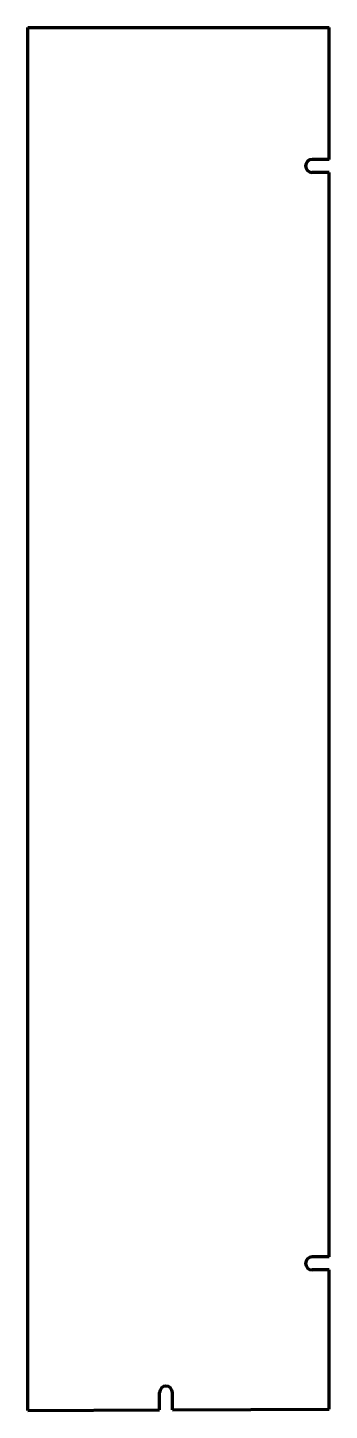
# Model space of a CAD drawing. Header units: inches. Extents: x 0 to 17.4, y 0 to 80.
import ezdxf

# ---------------------------------------------------------------- set-up
doc = ezdxf.new("R2010")
doc.units = ezdxf.units.IN
doc.header["$MEASUREMENT"] = 0
doc.layers.get('0').update_dxf_attribs({"linetype": 'CONTINUOUS'})

msp = doc.modelspace()

# ---------------------------------------------------------------- linework, layer by layer
at = {"color": 7, "lineweight": 90}
for p, q in [((0, 0), (0, 80)), ((0, 80), (17.438, 80)), ((17.438, 72.375), (17.438, 80)), ((17.438, 72.375), (16.438, 72.375)), ((17.438, 71.625), (16.438, 71.625)), ((17.438, 8.875), (17.438, 71.625)), ((17.438, 8.875), (16.438, 8.875)), ((17.438, 8.125), (16.438, 8.125)), ((17.438, 0.062), (17.438, 8.125)), ((7.625, 0.027), (7.621, 1.027)), ((8.375, 0.03), (8.371, 1.03)), ((0, 0), (7.625, 0.027)), ((8.375, 0.03), (17.438, 0.062))]:
    msp.add_line(p, q, dxfattribs=at)
for centre, start, end in [((16.438, 72), 90, 270), ((16.438, 8.5), 90, 270), ((7.996, 1.029), 0.20536, 180.20536)]:
    msp.add_arc(centre, 0.375, start, end, dxfattribs=at)

doc.saveas('drawing.dxf')
